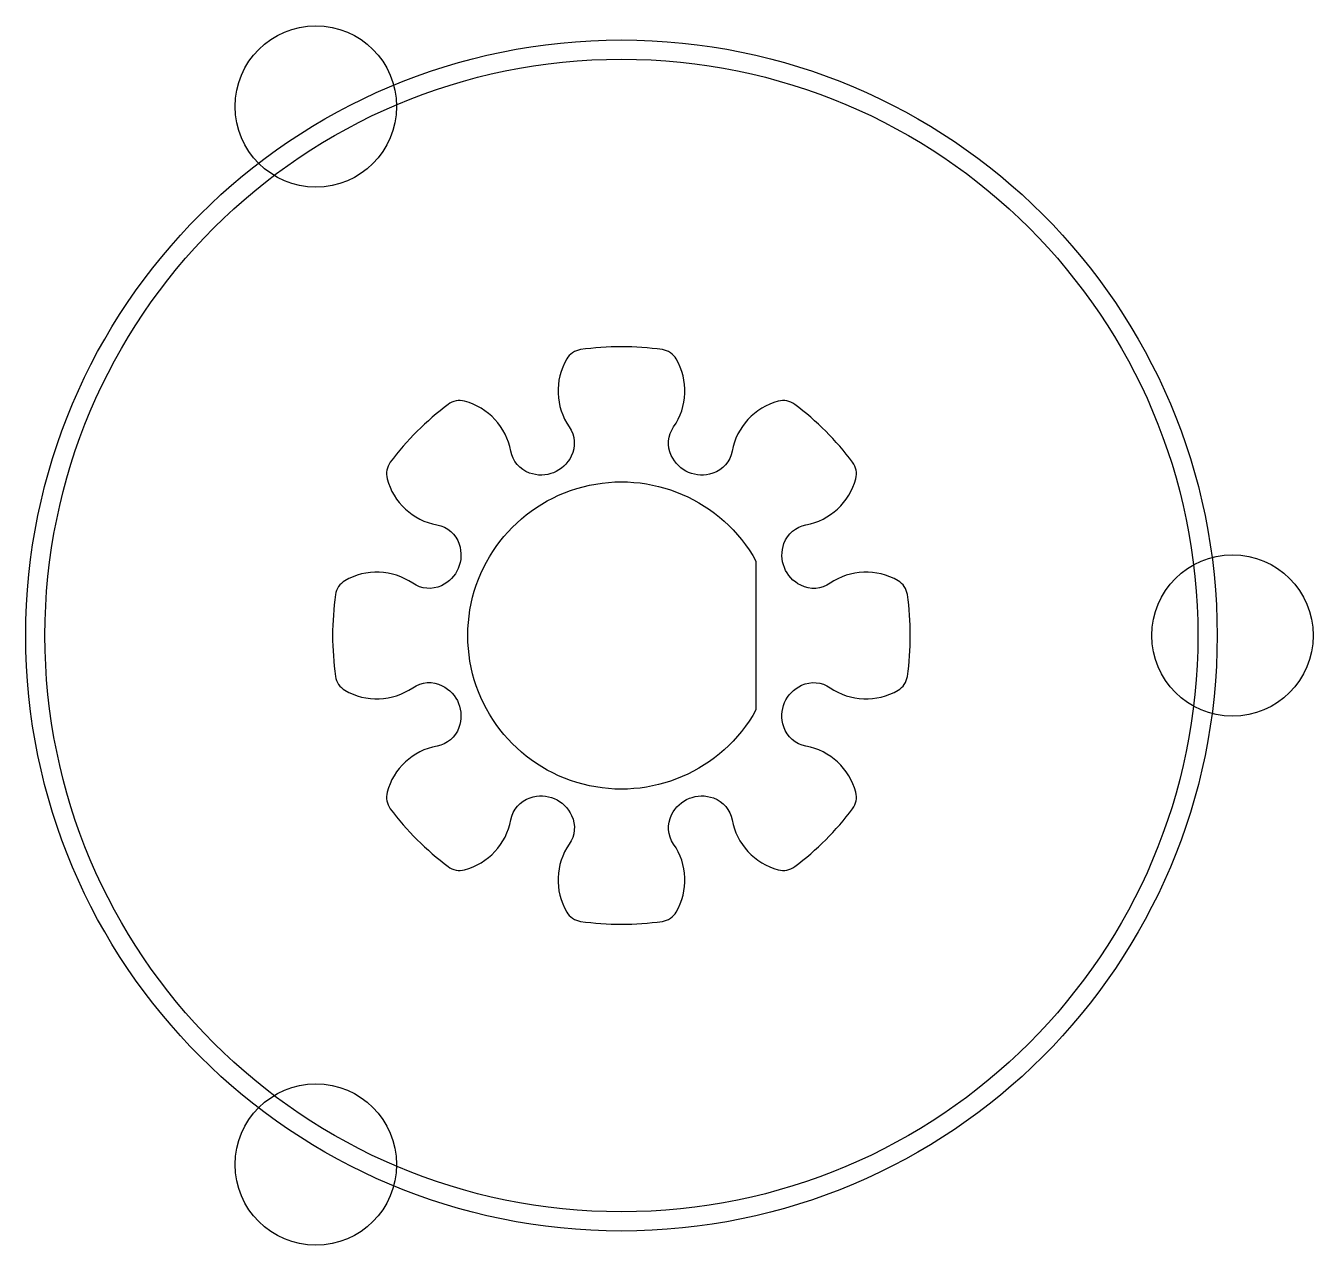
# Model space of a CAD drawing. Extents: x -15.5 to 18, y -15.9 to 15.9.
import ezdxf

# ---------------------------------------------------------------- set-up
doc = ezdxf.new("R2010")
doc.units = 0
doc.layers.add('DEFAULT', color=7, linetype='CONTINUOUS')

msp = doc.modelspace()

# ---------------------------------------------------------------- linework, layer by layer
at = {"layer": 'DEFAULT'}
for points in [[(7.44, -1.064, 0.071154), (7.44, 1.064, 0.229084), (7.197, 1.425, 0.290737), (5.429, 1.358, -0.274514), (4.665, 1.306, -0.383659), (4.229, 2.396, -0.266587), (4.799, 2.879, 0.290815), (6.097, 4.081, 0.229084), (6.014, 4.509, 0.071154), (4.509, 6.014, 0.229084), (4.081, 6.097, 0.290737), (2.879, 4.8, -0.274514), (2.375, 4.222, -0.383659), (1.296, 4.685, -0.266587), (1.358, 5.429, 0.290815), (1.425, 7.197, 0.229084), (1.064, 7.44, 0.071154), (-1.064, 7.44, 0.229084), (-1.425, 7.197, 0.290737), (-1.358, 5.429, -0.274514), (-1.306, 4.665, -0.383659), (-2.396, 4.229, -0.266587), (-2.879, 4.799, 0.290815), (-4.081, 6.097, 0.229084), (-4.509, 6.014, 0.071154), (-6.014, 4.509, 0.229084), (-6.097, 4.081, 0.290737), (-4.8, 2.879, -0.274514), (-4.222, 2.375, -0.383659), (-4.685, 1.296, -0.266587), (-5.429, 1.358, 0.290815), (-7.197, 1.425, 0.229084), (-7.44, 1.064, 0.071154), (-7.44, -1.064, 0.229084), (-7.197, -1.425, 0.290737), (-5.429, -1.358, -0.274514), (-4.665, -1.306, -0.383659), (-4.229, -2.396, -0.266587), (-4.799, -2.879, 0.290815), (-6.097, -4.081, 0.229084), (-6.014, -4.509, 0.071154), (-4.509, -6.014, 0.229084), (-4.081, -6.097, 0.290737), (-2.879, -4.8, -0.274514), (-2.375, -4.222, -0.383659), (-1.296, -4.685, -0.266587), (-1.358, -5.429, 0.290815), (-1.425, -7.197, 0.229084), (-1.064, -7.44, 0.071154), (1.064, -7.44, 0.229084), (1.425, -7.197, 0.290737), (1.358, -5.429, -0.274514), (1.306, -4.665, -0.383659), (2.396, -4.229, -0.266587), (2.879, -4.799, 0.290815), (4.081, -6.097, 0.229084), (4.509, -6.014, 0.071154), (6.014, -4.509, 0.229084), (6.097, -4.081, 0.290737), (4.8, -2.879, -0.274514), (4.222, -2.375, -0.383659), (4.685, -1.296, -0.266587), (5.429, -1.358, 0.290815), (7.197, -1.425, 0.229084)], [(3.5, -1.936, -3.872983), (3.5, 1.936)]]:
    msp.add_lwpolyline(points, format="xyb", close=True, dxfattribs=at)
for centre, radius in [((-7.95, 13.77), 2.1), ((0, 0), 15.5), ((0, 0), 15), ((15.9, 0), 2.1), ((-7.95, -13.77), 2.1)]:
    msp.add_circle(centre, radius, dxfattribs=at)

doc.saveas('drawing.dxf')
